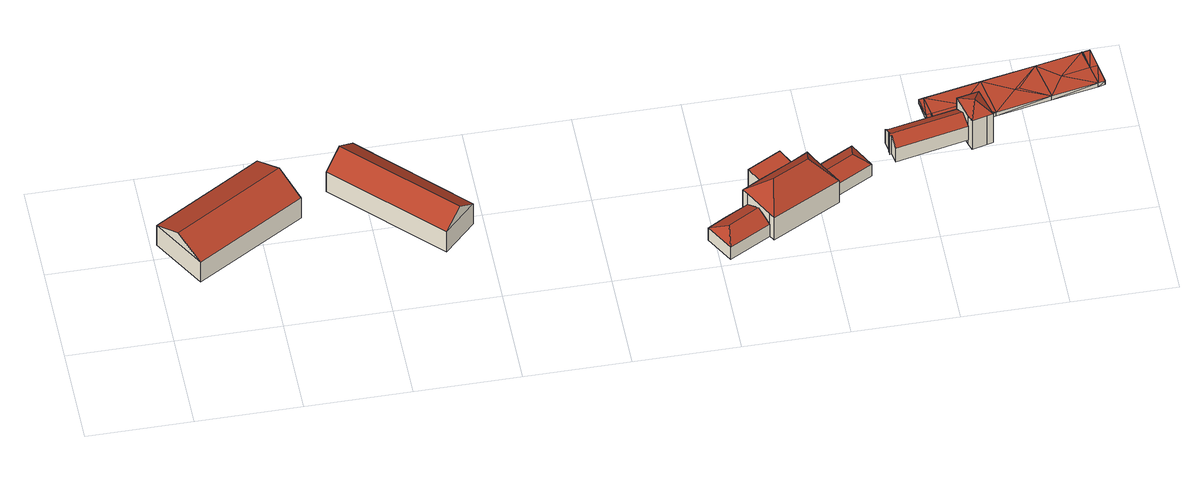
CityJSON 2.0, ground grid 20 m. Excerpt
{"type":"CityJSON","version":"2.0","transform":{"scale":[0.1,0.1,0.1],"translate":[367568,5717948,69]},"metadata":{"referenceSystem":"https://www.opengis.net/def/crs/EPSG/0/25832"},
"CityObjects":{
"building1":{"type":"Building","attributes":{"Geometrietyp2DReferenz":"3000","Gemeindeschluessel":"05562020","function":"31001_2724","roofType":"3100","measuredHeight":8.18},"address":[{"country":"Germany","locality":"Herten","thoroughfareNumber":"1","thoroughfareName":"Zur Baut"}],"geometry":[{"type":"Solid","lod":"2","boundaries":[[[[0,1,2,3]],[[4,5,1,0]],[[6,7,5,4]],[[3,2,7,6]],[[0,8,4]],[[6,9,3]],[[3,9,8,0]],[[4,8,9,6]],[[1,5,7,2]]]],"semantics":{"surfaces":[{"type":"WallSurface"},{"type":"RoofSurface"},{"type":"GroundSurface"}],"values":[[0,0,0,0,0,0,1,1,2]]}}]},
"building2":{"type":"Building","attributes":{"Geometrietyp2DReferenz":"3000","Gemeindeschluessel":"05562020","function":"31001_2723","roofType":"3100","measuredHeight":8.41},"address":[{"country":"Germany","locality":"Herten","thoroughfareNumber":"1","thoroughfareName":"Zur Baut"}],"geometry":[{"type":"Solid","lod":"2","boundaries":[[[[10,11,12,13]],[[14,15,11,10]],[[16,17,15,14]],[[13,12,17,16]],[[10,18,14]],[[16,19,13]],[[13,19,18,10]],[[14,18,19,16]],[[11,15,17,12]]]],"semantics":{"surfaces":[{"type":"WallSurface"},{"type":"RoofSurface"},{"type":"GroundSurface"}],"values":[[0,0,0,0,0,0,1,1,2]]}}]},
"building3":{"type":"Building","attributes":{"Geometrietyp2DReferenz":"3000","Gemeindeschluessel":"05562020","function":"31001_2020","roofType":"5000","measuredHeight":4.95},"address":[{"country":"Germany","locality":"Herten","thoroughfareNumber":"1","thoroughfareName":"Schloßstraße"}],"geometry":[{"type":"Solid","lod":"2","boundaries":[[[[20,21,22,23]],[[24,25,21,20]],[[26,27,25,24]],[[28,29,27,26]],[[30,31,29,28]],[[23,22,31,30]],[[28,26,24,20,32]],[[20,23,32]],[[23,30,28,32]],[[21,25,27,29,31,22]]]],"semantics":{"surfaces":[{"type":"WallSurface"},{"type":"RoofSurface"},{"type":"GroundSurface"}],"values":[[0,0,0,0,0,0,1,1,1,2]]}}]},
"building4":{"type":"Building","attributes":{"Gemeindeschluessel":"05562020","Geometrietyp2DReferenz":"3000","function":"31001_2020"},"address":[{"country":"Germany","locality":"Herten","thoroughfareNumber":"1","thoroughfareName":"Schloßstraße"}],"children":["building4-1","building4-2"]},
"building4-1":{"type":"BuildingPart","attributes":{"roofType":"3200","measuredHeight":10.16},"parents":["building4"],"geometry":[{"type":"Solid","lod":"2","boundaries":[[[[33,34,35,36]],[[37,38,34,33]],[[39,40,38,37]],[[41,42,40,39]],[[43,44,42,41]],[[45,46,44,43]],[[47,48,46,45]],[[49,50,51,52]],[[36,35,50,49]],[[53,39,37,54]],[[37,33,36,49,54]],[[54,49,52,47,45,53]],[[45,43,41,39,53]],[[34,38,40,42,44,46,48,51,50,35]],[[52,51,48,47]]]],"semantics":{"surfaces":[{"type":"WallSurface"},{"type":"RoofSurface"},{"type":"GroundSurface"},{"type":"ClosureSurface"}],"values":[[0,0,0,0,0,0,0,0,0,1,1,1,1,2,3]]}}]},
"building4-2":{"type":"BuildingPart","attributes":{"roofType":"1000","measuredHeight":5.76},"parents":["building4"],"geometry":[{"type":"Solid","lod":"2","boundaries":[[[[55,56,48,47]],[[57,58,56,55]],[[52,51,58,57]],[[57,55,47,52]],[[56,58,51,48]],[[47,48,51,52]]]],"semantics":{"surfaces":[{"type":"WallSurface"},{"type":"RoofSurface"},{"type":"GroundSurface"},{"type":"ClosureSurface"}],"values":[[0,0,0,1,2,3]]}}]},
"building5":{"type":"Building","attributes":{"Geometrietyp2DReferenz":"3000","Gemeindeschluessel":"05562020","function":"31001_2463","roofType":"5000","measuredHeight":4.64},"address":[{"country":"Germany","locality":"Herten","thoroughfareNumber":"1","thoroughfareName":"Schloßstraße"}],"geometry":[{"type":"Solid","lod":"2","boundaries":[[[[59,60,61,62]],[[63,64,60,59]],[[65,66,64,63]],[[62,61,66,65]],[[59,67,63]],[[65,68,62]],[[62,68,67,59]],[[63,67,68,65]],[[60,64,66,61]]]],"semantics":{"surfaces":[{"type":"WallSurface"},{"type":"RoofSurface"},{"type":"GroundSurface"}],"values":[[0,0,0,0,1,0,1,1,2]]}}]},
"building6":{"type":"Building","attributes":{"Geometrietyp2DReferenz":"3000","Gemeindeschluessel":"05562020","function":"31001_2720","roofType":"3100","measuredHeight":5.06},"address":[{"country":"Germany","locality":"Herten","thoroughfareNumber":"1","thoroughfareName":"Schloßstraße"}],"geometry":[{"type":"Solid","lod":"2","boundaries":[[[[69,70,71,72]],[[73,74,70,69]],[[75,76,74,73]],[[77,78,76,75]],[[79,80,78,77]],[[81,82,80,79]],[[83,84,82,81]],[[85,86,84,83]],[[87,88,86,85]],[[89,90,88,87]],[[91,92,90,89]],[[72,71,92,91]],[[72,91,89,87,85,83,81,69]],[[79,77,75,73,69,81]],[[70,74,76,78,80,82,84,86,88,90,92,71]]]],"semantics":{"surfaces":[{"type":"WallSurface"},{"type":"RoofSurface"},{"type":"GroundSurface"}],"values":[[0,0,0,0,0,0,0,0,0,0,0,0,1,1,2]]}}]},
"building7":{"type":"Building","attributes":{"Geometrietyp2DReferenz":"3000","Gemeindeschluessel":"05562020","function":"31001_2720","roofType":"3500","measuredHeight":9.36},"address":[{"country":"Germany","locality":"Herten","thoroughfareNumber":"1","thoroughfareName":"Schloßstraße"}],"geometry":[{"type":"Solid","lod":"2","boundaries":[[[[93,94,95,96]],[[97,98,94,93]],[[99,100,98,97]],[[101,102,100,99]],[[103,104,102,101]],[[96,95,104,103]],[[99,97,105]],[[97,93,96,105]],[[96,103,101,105]],[[101,99,105]],[[94,98,100,102,104,95]]]],"semantics":{"surfaces":[{"type":"WallSurface"},{"type":"RoofSurface"},{"type":"GroundSurface"}],"values":[[0,0,0,0,0,0,1,1,1,1,2]]}}]},
"building8":{"type":"Building","attributes":{"Geometrietyp2DReferenz":"2000","Gemeindeschluessel":"05562020","function":"53001_1800","roofType":"9999","measuredHeight":1},"geometry":[{"type":"Solid","lod":"2","boundaries":[[[[106,107,108]],[[107,109,108]],[[110,111,106]],[[111,107,106]],[[112,113,110]],[[113,111,110]],[[114,115,112]],[[115,113,112]],[[116,117,114]],[[117,115,114]],[[118,119,116]],[[119,117,116]],[[120,121,118]],[[121,119,118]],[[122,123,120]],[[123,121,120]],[[124,125,122]],[[125,123,122]],[[126,127,124]],[[127,125,124]],[[128,129,126]],[[129,127,126]],[[130,131,128]],[[131,129,128]],[[132,133,130]],[[133,131,130]],[[134,135,132]],[[135,133,132]],[[136,137,134]],[[137,135,134]],[[138,139,136]],[[139,137,136]],[[108,109,138]],[[109,139,138]],[[129,140,141]],[[129,141,125]],[[129,125,127]],[[109,107,111]],[[111,113,142]],[[142,113,133]],[[133,113,143]],[[143,113,115]],[[143,115,144]],[[144,115,131]],[[131,115,140]],[[140,115,117]],[[140,117,141]],[[141,117,119]],[[141,119,121]],[[141,121,123]],[[141,123,125]],[[137,139,145]],[[145,139,109]],[[145,109,111]],[[145,111,142]],[[145,142,135]],[[135,142,133]],[[145,135,137]],[[131,133,143]],[[131,143,144]],[[129,131,140]],[[108,110,106]],[[110,146,112]],[[146,132,112]],[[132,147,112]],[[147,114,112]],[[147,148,114]],[[148,130,114]],[[130,149,114]],[[149,116,114]],[[149,150,116]],[[150,118,116]],[[150,120,118]],[[150,122,120]],[[150,124,122]],[[136,151,138]],[[151,108,138]],[[151,110,108]],[[151,146,110]],[[151,134,146]],[[134,132,146]],[[151,136,134]],[[130,147,132]],[[130,148,147]],[[128,149,130]],[[128,150,149]],[[128,124,150]],[[128,126,124]]]],"semantics":{"surfaces":[{"type":"WallSurface"},{"type":"GroundSurface"},{"type":"RoofSurface"}],"values":[[0,0,0,0,0,0,0,0,0,0,0,0,0,0,0,0,0,0,0,0,0,0,0,0,0,0,0,0,0,0,0,0,0,0,1,1,1,1,1,1,1,1,1,1,1,1,1,1,1,1,1,1,1,1,1,1,1,1,1,1,1,2,2,2,2,2,2,2,2,2,2,2,2,2,2,2,2,2,2,2,2,2,2,2,2,2,2,2]]}}]}
},
"vertices":[
[70,117,77],[70,117,25],[276,238,25],[276,238,77],[9,220,77],[9,220,25],[215,342,77],[215,342,25],[39,168,107],[246,290,107],
[578,169,76],[578,169,23],[392,354,23],[392,354,76],[518,110,76],[518,110,23],[332,294,76],[332,294,23],[548,139,107],[362,324,107],
[986,56,52],[986,56,20],[1017,2,20],[1017,2,52],[1019,75,52],[1019,75,20],[1066,100,52],[1066,100,20],[1081,73,69],[1081,73,20],[1096,45,52],[1096,45,20],[1021,40,69],
[1227,114,79],[1227,114,21],[1199,164,21],[1199,164,79],[1234,102,79],[1234,102,21],[1102,34,79],[1102,34,21],[1096,45,79],[1096,45,21],[1066,100,79],[1066,100,21],[1059,112,79],[1059,112,21],[1093,130,79],[1093,130,21],[1190,181,79],[1190,181,21],[1157,163,21],[1157,163,79],[1112,89,123],[1181,125,123],
[1078,159,79],[1078,159,21],[1142,193,79],[1142,193,21],
[1276,205,53],[1276,205,22],[1199,164,22],[1199,164,53],[1303,154,53],[1303,154,22],[1227,114,53],[1227,114,22],[1271,170,68],[1213,139,68],
[1484,235,69],[1484,235,18],[1477,258,18],[1477,258,54],[1490,212,54],[1490,212,18],[1352,184,54],[1352,184,18],[1348,204,67],[1348,204,18],[1345,203,67],[1345,203,18],[1345,207,69],[1345,207,18],[1344,211,67],[1344,211,18],[1346,211,67],[1346,211,18],[1342,232,54],[1342,232,18],[1346,232,54],[1346,232,18],[1347,232,54],[1347,232,18],
[1490,212,83],[1490,212,8],[1494,198,8],[1494,198,83],[1477,258,83],[1477,258,8],[1519,267,83],[1519,267,8],[1535,208,83],[1535,208,8],[1523,205,83],[1523,205,8],[1505,233,101],
[1419,321,24],[1419,321,14],[1425,281,24],[1425,281,14],[1428,322,24],[1428,322,14],[1536,344,23],[1536,344,13],[1640,365,22],[1640,365,12],[1728,383,21],[1728,383,11],[1729,383,21],[1729,383,11],[1730,383,21],[1730,383,11],[1744,386,21],[1744,386,11],[1751,346,21],[1751,346,11],[1757,307,21],[1757,307,11],[1744,304,21],[1744,304,11],[1656,287,22],[1656,287,12],[1551,265,23],[1551,265,13],[1443,244,24],[1443,244,14],[1442,243,24],[1442,243,14],[1432,242,24],[1432,242,14],[1682,332,12],[1736,344,11],[1494,295,13],[1594,315,12],[1602,317,12],[1435,283,14],[1494,295,23],[1594,315,22],[1602,317,22],[1682,332,22],[1736,344,21],[1435,283,24]
]}
